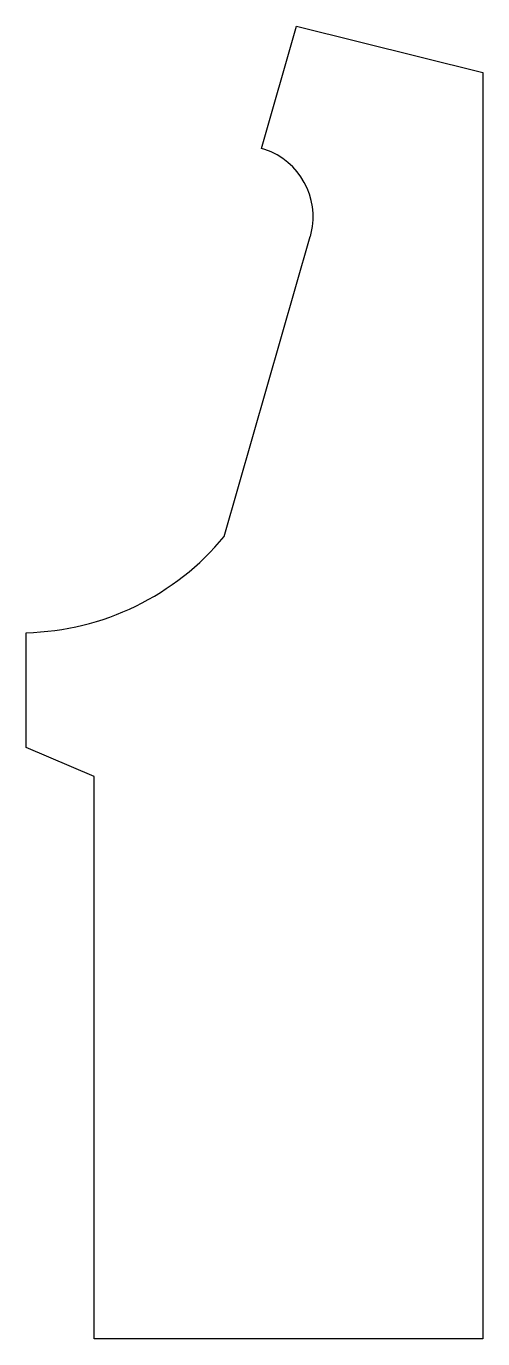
# Model space of a CAD drawing. Header units: millimetres. Extents: x -43 to 557, y -11 to 1716.
import ezdxf

# ---------------------------------------------------------------- set-up
doc = ezdxf.new("R2010")
doc.units = ezdxf.units.MM
doc.layers.get('0').update_dxf_attribs({"linetype": 'CONTINUOUS'})

msp = doc.modelspace()

# ---------------------------------------------------------------- linework, layer by layer
msp.add_lwpolyline([(46.6, 729.2), (-42.7, 767.1), (-42.7, 918.2, 0.217343), (217.6, 1044.8), (330.7, 1439.2), (330.7, 1439.2, 0.000568), (330.8, 1439.4), (332, 1443.6, 0.386734), (270.8, 1553.9), (266.4, 1555.1), (312.5, 1715.9), (557.3, 1654.9), (557.3, -10.5), (46.6, -10.5), (46.6, 729.2)], format="xyb", close=True)

doc.saveas('drawing.dxf')
